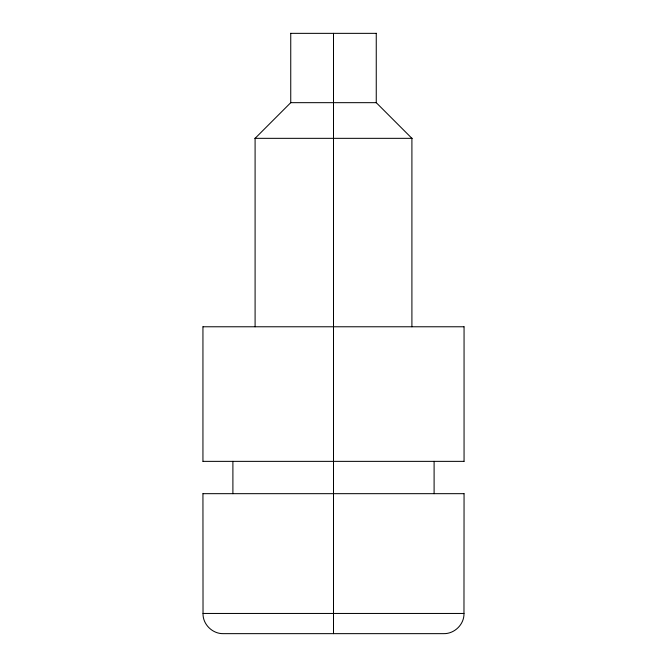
<?xml version="1.0" encoding="UTF-8"?>
<svg xmlns="http://www.w3.org/2000/svg" width="667" height="667" viewBox="0 0 667 667"><rect width="100%" height="100%" fill="white"/><g stroke="black" fill="none" stroke-linecap="round" stroke-linejoin="round"><path stroke-width="1" d="M202.943 493.672L203.026 613.457C202.676 624.304 212.448 633.858 223.228 633.65L443.797 633.65C454.569 633.85 464.324 624.295 463.974 613.457L464.057 493.672M290.462 33.35L376.538 33.35M290.462 102.668L376.538 102.668M254.811 138.336L412.189 138.336M203.026 326.772L463.974 326.772M203.026 461.364L463.974 461.364M203.026 493.672L463.974 493.672M203.026 613.457L463.974 613.457M464.057 326.772L464.057 461.364M434.1 461.364L434.1 493.672M411.906 326.772L411.906 138.336L376.255 102.668L376.255 33.35M333.5 33.35L333.5 633.65M290.745 33.35L290.745 102.668L255.094 138.336L255.094 326.772M232.9 461.364L232.9 493.672M202.943 326.772L202.943 461.364"/></g></svg>
